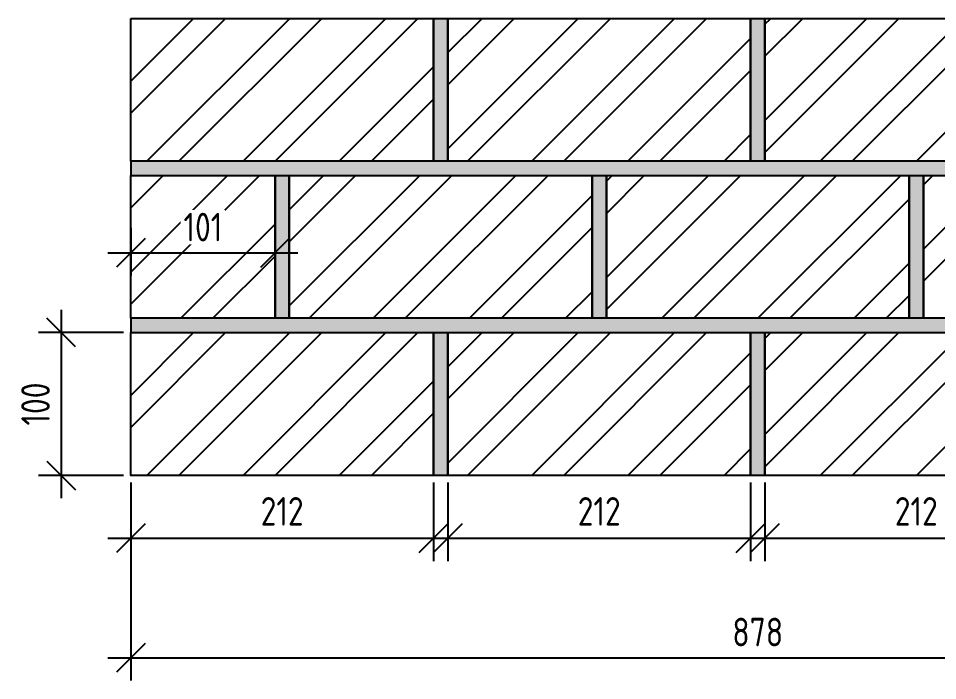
# Model space of a CAD drawing. Header units: millimetres. Extents: x 316173 to 317763, y 46618 to 48582.
# Drawn here: x 316179 to 316823, y 47137 to 47601 of the extents above; entities that cross this region are included whole.
import ezdxf

# ---------------------------------------------------------------- set-up
doc = ezdxf.new("R2010")
doc.units = ezdxf.units.MM
doc.layers.add('01_РАЗМЕРЫ-ВЫНОСКИ', color=4, linetype='Continuous')
doc.styles.add('ГОСТ 2.304', font='CS_Gost2304.shx')
doc.dimstyles.new('СПДС', dxfattribs={"dimscale": 100, "dimtxt": 2.5, "dimasz": 2.5, "dimexe": 2, "dimexo": 0.625, "dimgap": 1, "dimtad": 1, "dimdec": 0, "dimtxsty": 'ГОСТ 2.304', "dimblk": 'OBLIQUE', "dimblk1": 'OBLIQUE', "dimblk2": 'OBLIQUE', "dimcen": 2.5, "dimdle": 2, "dimadec": 0, "dimazin": 2, "dimtfac": 0.75, "dimtdec": 4, "dimtmove": 1, "dimatfit": 3, "dimfxl": 1, "dimtfill": 1, "dimtolj": 1, "dimarcsym": 1})

# ---------------------------------------------------------------- blocks, each defined once
blk = doc.blocks.new('_Oblique')
at = {"color": 0, "linetype": 'ByBlock', "lineweight": -2}
blk.add_line((-0.5, -0.5), (0.5, 0.5), dxfattribs=at)
blk = doc.blocks.new('*D1636')
at = {"color": 0, "lineweight": -2, "ltscale": 20, "transparency": 16777216}
for p, q in [((316257.67, 47275.65), (316257.67, 47137)), ((317135.67, 47275.65), (317135.67, 47137)), ((316241.67, 47153), (317151.67, 47153))]:
    blk.add_line(p, q, dxfattribs=at)
at = {"layer": 'Defpoints', "color": 0, "ltscale": 20, "transparency": 16777216}
for p in [(316257.67, 47280.65), (317135.67, 47280.65), (317135.67, 47153)]:
    blk.add_point(p, dxfattribs=at)
at = {"color": 0, "lineweight": -2, "ltscale": 20, "transparency": 16777216, "xscale": 20, "yscale": 20, "zscale": 20, "rotation": 180}
blk.add_blockref('_Oblique', (316257.67, 47153), dxfattribs=at)
at = {"color": 0, "lineweight": -2, "ltscale": 20, "transparency": 16777216, "xscale": 20, "yscale": 20, "zscale": 20}
blk.add_blockref('_Oblique', (317135.67, 47153), dxfattribs=at)
at = {"color": 0, "ltscale": 20, "transparency": 16777216, "insert": (316696.67, 47171), "char_height": 20, "attachment_point": 5, "style": 'ГОСТ 2.304', "bg_fill": 3, "box_fill_scale": 1.1, "bg_fill_color": 256, "bg_fill_true_color": 13158600, "bg_fill_transparency": 0}
blk.add_mtext('\\A1;878', dxfattribs=at)
blk = doc.blocks.new('*D1637')
at = {"color": 0, "lineweight": -2, "ltscale": 20, "transparency": 16777216}
for p, q in [((316208.98, 47396.65), (316208.98, 47264.65)), ((316252.67, 47380.65), (316192.98, 47380.65)), ((316252.67, 47280.65), (316192.98, 47280.65))]:
    blk.add_line(p, q, dxfattribs=at)
at = {"layer": 'Defpoints', "color": 0, "ltscale": 20, "transparency": 16777216}
for p in [(316257.67, 47380.65), (316208.98, 47280.65), (316257.67, 47280.65)]:
    blk.add_point(p, dxfattribs=at)
at = {"color": 0, "lineweight": -2, "ltscale": 20, "transparency": 16777216, "xscale": 20, "yscale": 20, "zscale": 20}
for p, rotation in [((316208.98, 47380.65), 90), ((316208.98, 47280.65), 270)]:
    blk.add_blockref('_Oblique', p, dxfattribs=dict(at, rotation=rotation))
at = {"color": 0, "ltscale": 20, "transparency": 16777216, "insert": (316190.98, 47330.65), "char_height": 20, "attachment_point": 5, "rotation": 90, "style": 'ГОСТ 2.304', "bg_fill": 3, "box_fill_scale": 1.1, "bg_fill_color": 256, "bg_fill_true_color": 13158600, "bg_fill_transparency": 0}
blk.add_mtext('\\A1;100', dxfattribs=at)
blk = doc.blocks.new('*D1638')
at = {"color": 0, "lineweight": -2, "ltscale": 20, "transparency": 16777216}
for p, q in [((316257.67, 47275.65), (316257.67, 47220.74)), ((316469.67, 47275.65), (316469.67, 47220.74)), ((316241.67, 47236.74), (316485.67, 47236.74))]:
    blk.add_line(p, q, dxfattribs=at)
at = {"layer": 'Defpoints', "color": 0, "ltscale": 20, "transparency": 16777216}
for p in [(316257.67, 47280.65), (316469.67, 47280.65), (316469.67, 47236.74)]:
    blk.add_point(p, dxfattribs=at)
at = {"color": 0, "lineweight": -2, "ltscale": 20, "transparency": 16777216, "xscale": 20, "yscale": 20, "zscale": 20, "rotation": 180}
blk.add_blockref('_Oblique', (316257.67, 47236.74), dxfattribs=at)
at = {"color": 0, "lineweight": -2, "ltscale": 20, "transparency": 16777216, "xscale": 20, "yscale": 20, "zscale": 20}
blk.add_blockref('_Oblique', (316469.67, 47236.74), dxfattribs=at)
at = {"color": 0, "ltscale": 20, "transparency": 16777216, "insert": (316363.67, 47255.51), "char_height": 20, "attachment_point": 5, "style": 'ГОСТ 2.304', "bg_fill": 3, "box_fill_scale": 1.1, "bg_fill_color": 256, "bg_fill_true_color": 13158600, "bg_fill_transparency": 0}
blk.add_mtext('\\A1;212', dxfattribs=at)
blk = doc.blocks.new('*D1639')
at = {"color": 0, "lineweight": -2, "ltscale": 20, "transparency": 16777216}
for p, q in [((316479.67, 47275.65), (316479.67, 47220.74)), ((316691.67, 47275.65), (316691.67, 47220.74)), ((316463.67, 47236.74), (316707.67, 47236.74))]:
    blk.add_line(p, q, dxfattribs=at)
at = {"layer": 'Defpoints', "color": 0, "ltscale": 20, "transparency": 16777216}
for p in [(316479.67, 47280.65), (316691.67, 47280.65), (316691.67, 47236.74)]:
    blk.add_point(p, dxfattribs=at)
at = {"color": 0, "lineweight": -2, "ltscale": 20, "transparency": 16777216, "xscale": 20, "yscale": 20, "zscale": 20, "rotation": 180}
blk.add_blockref('_Oblique', (316479.67, 47236.74), dxfattribs=at)
at = {"color": 0, "lineweight": -2, "ltscale": 20, "transparency": 16777216, "xscale": 20, "yscale": 20, "zscale": 20}
blk.add_blockref('_Oblique', (316691.67, 47236.74), dxfattribs=at)
at = {"color": 0, "ltscale": 20, "transparency": 16777216, "insert": (316585.67, 47255.51), "char_height": 20, "attachment_point": 5, "style": 'ГОСТ 2.304', "bg_fill": 3, "box_fill_scale": 1.1, "bg_fill_color": 256, "bg_fill_true_color": 13158600, "bg_fill_transparency": 0}
blk.add_mtext('\\A1;212', dxfattribs=at)
blk = doc.blocks.new('*D1640')
at = {"color": 0, "lineweight": -2, "ltscale": 20, "transparency": 16777216}
for p, q in [((316701.67, 47275.65), (316701.67, 47220.74)), ((316913.67, 47275.65), (316913.67, 47220.74)), ((316685.67, 47236.74), (316929.67, 47236.74))]:
    blk.add_line(p, q, dxfattribs=at)
at = {"layer": 'Defpoints', "color": 0, "ltscale": 20, "transparency": 16777216}
for p in [(316701.67, 47280.65), (316913.67, 47280.65), (316913.67, 47236.74)]:
    blk.add_point(p, dxfattribs=at)
at = {"color": 0, "lineweight": -2, "ltscale": 20, "transparency": 16777216, "xscale": 20, "yscale": 20, "zscale": 20, "rotation": 180}
blk.add_blockref('_Oblique', (316701.67, 47236.74), dxfattribs=at)
at = {"color": 0, "lineweight": -2, "ltscale": 20, "transparency": 16777216, "xscale": 20, "yscale": 20, "zscale": 20}
blk.add_blockref('_Oblique', (316913.67, 47236.74), dxfattribs=at)
at = {"color": 0, "ltscale": 20, "transparency": 16777216, "insert": (316807.67, 47255.51), "char_height": 20, "attachment_point": 5, "style": 'ГОСТ 2.304', "bg_fill": 3, "box_fill_scale": 1.1, "bg_fill_color": 256, "bg_fill_true_color": 13158600, "bg_fill_transparency": 0}
blk.add_mtext('\\A1;212', dxfattribs=at)
blk = doc.blocks.new('*D1663')
at = {"color": 0, "lineweight": -2, "ltscale": 20, "transparency": 16777216}
for p, q in [((316257.67, 47454.12), (316257.67, 47420.55)), ((316358.67, 47454.12), (316358.67, 47420.55)), ((316241.67, 47436.55), (316374.67, 47436.55))]:
    blk.add_line(p, q, dxfattribs=at)
at = {"layer": 'Defpoints', "color": 0, "ltscale": 20, "transparency": 16777216}
for p in [(316257.67, 47459.12), (316358.67, 47459.12), (316358.67, 47436.55)]:
    blk.add_point(p, dxfattribs=at)
at = {"color": 0, "lineweight": -2, "ltscale": 20, "transparency": 16777216, "xscale": 20, "yscale": 20, "zscale": 20, "rotation": 180}
blk.add_blockref('_Oblique', (316257.67, 47436.55), dxfattribs=at)
at = {"color": 0, "lineweight": -2, "ltscale": 20, "transparency": 16777216, "xscale": 20, "yscale": 20, "zscale": 20}
blk.add_blockref('_Oblique', (316358.67, 47436.55), dxfattribs=at)
at = {"color": 0, "ltscale": 20, "transparency": 16777216, "insert": (316308.17, 47454.55), "char_height": 20, "attachment_point": 5, "style": 'ГОСТ 2.304', "bg_fill": 3, "box_fill_scale": 1.1, "bg_fill_color": 256, "bg_fill_true_color": 13158600, "bg_fill_transparency": 0}
blk.add_mtext('\\A1;101', dxfattribs=at)
blk = doc.blocks.new('кладка 3')
at = {"ltscale": 5}
h = blk.add_hatch(dxfattribs=at)
h.set_pattern_fill('ANSI32', color=6, scale=5)
h.set_pattern_definition([(45, (191735.727, -386.106), (-33.67596, 33.67596), []), (45, (191758.177, -386.106), (-33.67596, 33.67596), [])])
h.paths.add_polyline_path([(316257.67, 47600.65), (316469.67, 47600.65), (316469.67, 47500.65), (316257.67, 47500.65)])
h.paths.add_polyline_path([(316479.67, 47600.65), (316691.67, 47600.65), (316691.67, 47500.65), (316479.67, 47500.65)])
h.paths.add_polyline_path([(316701.67, 47600.65), (316913.67, 47600.65), (316913.67, 47500.65), (316701.67, 47500.65)])
h.paths.add_polyline_path([(316923.67, 47600.65), (317135.67, 47600.65), (317135.67, 47500.65), (316923.67, 47500.65)])
at = {"ltscale": 0.05}
h = blk.add_hatch(dxfattribs=at)
h.set_pattern_fill('AR-CONC', color=256, scale=0.05)
h.set_pattern_definition([(50, (191735.7266, -386.1056), (9.10923345, -0.79695428), [0.9525, -10.4775]), (355, (191735.727, -386.106), (-1.7621711, 9.55284226), [0.762, -8.3820292]), (100.451445, (191736.486, -386.172), (7.34706235, 8.7558876), [0.80950044, -8.9045122]), (46.1842, (191735.727, -383.566), (13.553952, -2.1021164), [1.42875, -15.71625]), (96.635558, (191736.856, -383.741), (11.8702067, 12.3713062), [1.2142512, -13.3567804]), (351.184151, (191735.727, -383.566), (11.8702067, 12.3713062), [1.1429984, -12.5729866]), (21, (191736.9966, -384.2006), (7.58071956, -5.1132599), [0.9525, -10.4775]), (326, (191736.997, -384.201), (3.0901014, 9.2093983), [0.762, -8.382]), (71.451445, (191737.628, -384.627), (10.67082096, 4.09613844), [0.80950044, -8.9044969]), (37.5, (191735.7266, -386.1056), (0.15443016, 4.22775194), [0, -8.2804, 0, -8.509, 0, -8.41375]), (7.5, (191735.7266, -386.1056), (3.34098313, 5.00902874), [0, -4.8514, 0, -8.0899, 0, -3.20675]), (327.5, (191732.8945, -386.1056), (6.77952976, -0.2864372), [0, -3.175, 0, -9.906, 0, -13.1445]), (317.5, (191731.6245, -386.1056), (7.40645907, 1.27132455), [0, -4.1275, 0, -6.5786, 0, -9.3345])])
h.paths.add_polyline_path([(316469.67, 47600.65), (316479.67, 47600.65), (316479.67, 47500.65), (316469.67, 47500.65)])
h.paths.add_polyline_path([(316691.67, 47600.65), (316701.67, 47600.65), (316701.67, 47500.65), (316691.67, 47500.65)])
h.paths.add_polyline_path([(316913.67, 47600.65), (316923.67, 47600.65), (316923.67, 47500.65), (316913.67, 47500.65)])
h = blk.add_hatch(dxfattribs=at)
h.set_pattern_fill('AR-CONC', color=256, scale=0.05, angle=-90)
h.set_pattern_definition([(320, (268293.2805, 173312.652), (-0.79695428, -9.10923345), [0.9525, -10.4775]), (265, (268293.2805, 173312.652), (9.55284226, 1.7621711), [0.762, -8.3820292]), (10.451445, (268293.214, 173311.893), (8.7558876, -7.34706235), [0.80950044, -8.9045122]), (316.1842, (268295.82, 173312.652), (-2.1021164, -13.553952), [1.42875, -15.71625]), (6.635558, (268295.645, 173311.523), (12.3713062, -11.8702067), [1.2142512, -13.3567804]), (261.184151, (268295.82, 173312.652), (12.3713062, -11.8702067), [1.1429984, -12.5729866]), (291, (268295.1855, 173311.382), (-5.1132599, -7.58071956), [0.9525, -10.4775]), (236, (268295.1855, 173311.382), (9.2093983, -3.0901014), [0.762, -8.382]), (341.451445, (268294.759, 173310.75), (4.09613844, -10.67082096), [0.80950044, -8.9044969]), (307.5, (268293.2805, 173312.652), (4.22775194, -0.15443016), [0, -8.2804, 0, -8.509, 0, -8.41375]), (277.5, (268293.2805, 173312.652), (5.00902874, -3.34098313), [0, -4.8514, 0, -8.0899, 0, -3.20675]), (237.5, (268293.2805, 173315.484), (-0.2864372, -6.77952976), [0, -3.175, 0, -9.906, 0, -13.1445]), (227.5, (268293.2805, 173316.754), (1.27132455, -7.40645907), [0, -4.1275, 0, -6.5786, 0, -9.3345])])
h.paths.add_polyline_path([(317135.67, 47490.65), (317135.67, 47500.65), (316257.67, 47500.65), (316257.67, 47490.65)])
h = blk.add_hatch(dxfattribs=at)
h.set_pattern_fill('AR-CONC', color=256, scale=0.05)
h.set_pattern_definition([(50, (191624.7266, -496.1056), (9.10923345, -0.79695428), [0.9525, -10.4775]), (355, (191624.727, -496.106), (-1.7621711, 9.55284226), [0.762, -8.3820292]), (100.451445, (191625.486, -496.172), (7.34706235, 8.7558876), [0.80950044, -8.9045122]), (46.1842, (191624.727, -493.566), (13.553952, -2.1021164), [1.42875, -15.71625]), (96.635558, (191625.856, -493.741), (11.8702067, 12.3713062), [1.2142512, -13.3567804]), (351.184151, (191624.727, -493.566), (11.8702067, 12.3713062), [1.1429984, -12.5729866]), (21, (191625.9966, -494.2006), (7.58071956, -5.1132599), [0.9525, -10.4775]), (326, (191625.997, -494.201), (3.0901014, 9.2093983), [0.762, -8.382]), (71.451445, (191626.628, -494.627), (10.67082096, 4.09613844), [0.80950044, -8.9044969]), (37.5, (191624.7266, -496.1056), (0.15443016, 4.22775194), [0, -8.2804, 0, -8.509, 0, -8.41375]), (7.5, (191624.7266, -496.1056), (3.34098313, 5.00902874), [0, -4.8514, 0, -8.0899, 0, -3.20675]), (327.5, (191621.8945, -496.1056), (6.77952976, -0.2864372), [0, -3.175, 0, -9.906, 0, -13.1445]), (317.5, (191620.6245, -496.1056), (7.40645907, 1.27132455), [0, -4.1275, 0, -6.5786, 0, -9.3345])])
h.paths.add_polyline_path([(316358.67, 47490.65), (316368.67, 47490.65), (316368.67, 47390.65), (316358.67, 47390.65)])
h.paths.add_polyline_path([(316580.67, 47490.65), (316590.67, 47490.65), (316590.67, 47390.65), (316580.67, 47390.65)])
h.paths.add_polyline_path([(316802.67, 47490.65), (316812.67, 47490.65), (316812.67, 47390.65), (316802.67, 47390.65)])
at = {"ltscale": 5}
h = blk.add_hatch(dxfattribs=at)
h.set_pattern_fill('ANSI32', color=6, scale=5)
h.set_pattern_definition([(45, (191735.727, -606.106), (-33.67596, 33.67596), []), (45, (191758.177, -606.106), (-33.67596, 33.67596), [])])
h.paths.add_polyline_path([(316257.67, 47380.65), (316469.67, 47380.65), (316469.67, 47280.65), (316257.67, 47280.65)])
h.paths.add_polyline_path([(316479.67, 47380.65), (316691.67, 47380.65), (316691.67, 47280.65), (316479.67, 47280.65)])
h.paths.add_polyline_path([(316701.67, 47380.65), (316913.67, 47380.65), (316913.67, 47280.65), (316701.67, 47280.65)])
h.paths.add_polyline_path([(316923.67, 47380.65), (317135.67, 47380.65), (317135.67, 47280.65), (316923.67, 47280.65)])
at = {"ltscale": 0.05}
h = blk.add_hatch(dxfattribs=at)
h.set_pattern_fill('AR-CONC', color=256, scale=0.05)
h.set_pattern_definition([(50, (191735.7266, -606.1056), (9.10923345, -0.79695428), [0.9525, -10.4775]), (355, (191735.727, -606.106), (-1.7621711, 9.55284226), [0.762, -8.3820292]), (100.451445, (191736.486, -606.172), (7.34706235, 8.7558876), [0.80950044, -8.9045122]), (46.1842, (191735.727, -603.566), (13.553952, -2.1021164), [1.42875, -15.71625]), (96.635558, (191736.856, -603.741), (11.8702067, 12.3713062), [1.2142512, -13.3567804]), (351.184151, (191735.727, -603.566), (11.8702067, 12.3713062), [1.1429984, -12.5729866]), (21, (191736.9966, -604.2006), (7.58071956, -5.1132599), [0.9525, -10.4775]), (326, (191736.997, -604.201), (3.0901014, 9.2093983), [0.762, -8.382]), (71.451445, (191737.628, -604.627), (10.67082096, 4.09613844), [0.80950044, -8.9044969]), (37.5, (191735.7266, -606.1056), (0.15443016, 4.22775194), [0, -8.2804, 0, -8.509, 0, -8.41375]), (7.5, (191735.7266, -606.1056), (3.34098313, 5.00902874), [0, -4.8514, 0, -8.0899, 0, -3.20675]), (327.5, (191732.8945, -606.1056), (6.77952976, -0.2864372), [0, -3.175, 0, -9.906, 0, -13.1445]), (317.5, (191731.6245, -606.1056), (7.40645907, 1.27132455), [0, -4.1275, 0, -6.5786, 0, -9.3345])])
h.paths.add_polyline_path([(316469.67, 47380.65), (316479.67, 47380.65), (316479.67, 47280.65), (316469.67, 47280.65)])
h.paths.add_polyline_path([(316691.67, 47380.65), (316701.67, 47380.65), (316701.67, 47280.65), (316691.67, 47280.65)])
h.paths.add_polyline_path([(316913.67, 47380.65), (316923.67, 47380.65), (316923.67, 47280.65), (316913.67, 47280.65)])
at = {"color": 6, "ltscale": 20}
for points in [[(316257.67, 47600.65), (316469.67, 47600.65), (316469.67, 47500.65), (316257.67, 47500.65)], [(316479.67, 47600.65), (316691.67, 47600.65), (316691.67, 47500.65), (316479.67, 47500.65)], [(316701.67, 47600.65), (316913.67, 47600.65), (316913.67, 47500.65), (316701.67, 47500.65)], [(316368.67, 47490.65), (316580.67, 47490.65), (316580.67, 47390.65), (316368.67, 47390.65)], [(316590.67, 47490.65), (316802.67, 47490.65), (316802.67, 47390.65), (316590.67, 47390.65)], [(316812.67, 47490.65), (317024.67, 47490.65), (317024.67, 47390.65), (316812.67, 47390.65)], [(316257.67, 47380.65), (316469.67, 47380.65), (316469.67, 47280.65), (316257.67, 47280.65)], [(316479.67, 47380.65), (316691.67, 47380.65), (316691.67, 47280.65), (316479.67, 47280.65)], [(316701.67, 47380.65), (316913.67, 47380.65), (316913.67, 47280.65), (316701.67, 47280.65)]]:
    blk.add_lwpolyline(points, close=True, dxfattribs=at)
at = {"ltscale": 20}
for points in [[(316469.67, 47600.65), (316479.67, 47600.65), (316479.67, 47500.65), (316469.67, 47500.65)], [(316691.67, 47600.65), (316701.67, 47600.65), (316701.67, 47500.65), (316691.67, 47500.65)], [(317135.67, 47490.65), (317135.67, 47500.65), (316257.67, 47500.65), (316257.67, 47490.65)], [(316358.67, 47490.65), (316368.67, 47490.65), (316368.67, 47390.65), (316358.67, 47390.65)], [(316580.67, 47490.65), (316590.67, 47490.65), (316590.67, 47390.65), (316580.67, 47390.65)], [(316802.67, 47490.65), (316812.67, 47490.65), (316812.67, 47390.65), (316802.67, 47390.65)], [(316469.67, 47380.65), (316479.67, 47380.65), (316479.67, 47280.65), (316469.67, 47280.65)], [(316691.67, 47380.65), (316701.67, 47380.65), (316701.67, 47280.65), (316691.67, 47280.65)]]:
    blk.add_lwpolyline(points, close=True, dxfattribs=at)
at = {"color": 4, "ltscale": 20}
dim = blk.add_linear_dim(base=(317135.67, 47153), p1=(316257.67, 47280.65), p2=(317135.67, 47280.65), dimstyle='СПДС', override={"dimscale": 8}, dxfattribs=at)
dim.commit()
dim.dimension.update_dxf_attribs({"geometry": '*D1636', "text_midpoint": (316696.67, 47171)})
dim = blk.add_linear_dim(base=(316208.98, 47280.65), p1=(316257.67, 47380.65), p2=(316257.67, 47280.65), angle=90, dimstyle='СПДС', override={"dimscale": 8}, dxfattribs=at)
dim.commit()
dim.dimension.update_dxf_attribs({"geometry": '*D1637', "text_midpoint": (316190.98, 47330.65)})
at = {"ltscale": 5}
h = blk.add_hatch(dxfattribs=at)
h.set_pattern_fill('ANSI32', color=6, scale=5)
h.set_pattern_definition([(45, (191624.727, -496.106), (-33.67596, 33.67596), []), (45, (191647.177, -496.106), (-33.67596, 33.67596), [])])
h.paths.add_polyline_path([(316257.67, 47490.65), (316358.67, 47490.65), (316358.67, 47390.65), (316257.67, 47390.65)])
h.paths.add_polyline_path([(316368.67, 47490.65), (316580.67, 47490.65), (316580.67, 47390.65), (316368.67, 47390.65)])
h.paths.add_polyline_path([(316590.67, 47490.65), (316802.67, 47490.65), (316802.67, 47390.65), (316590.67, 47390.65)])
h.paths.add_polyline_path([(316812.67, 47490.65), (317024.67, 47490.65), (317024.67, 47390.65), (316812.67, 47390.65)])
at = {"ltscale": 0.05}
h = blk.add_hatch(dxfattribs=at)
h.set_pattern_fill('AR-CONC', color=256, scale=0.05, angle=-90)
h.set_pattern_definition([(320, (268293.2805, 173202.652), (-0.79695428, -9.10923345), [0.9525, -10.4775]), (265, (268293.2805, 173202.652), (9.55284226, 1.7621711), [0.762, -8.3820292]), (10.451445, (268293.214, 173201.893), (8.7558876, -7.34706235), [0.80950044, -8.9045122]), (316.1842, (268295.82, 173202.652), (-2.1021164, -13.553952), [1.42875, -15.71625]), (6.635558, (268295.645, 173201.523), (12.3713062, -11.8702067), [1.2142512, -13.3567804]), (261.184151, (268295.82, 173202.652), (12.3713062, -11.8702067), [1.1429984, -12.5729866]), (291, (268295.1855, 173201.382), (-5.1132599, -7.58071956), [0.9525, -10.4775]), (236, (268295.1855, 173201.382), (9.2093983, -3.0901014), [0.762, -8.382]), (341.451445, (268294.759, 173200.75), (4.09613844, -10.67082096), [0.80950044, -8.9044969]), (307.5, (268293.2805, 173202.652), (4.22775194, -0.15443016), [0, -8.2804, 0, -8.509, 0, -8.41375]), (277.5, (268293.2805, 173202.652), (5.00902874, -3.34098313), [0, -4.8514, 0, -8.0899, 0, -3.20675]), (237.5, (268293.2805, 173205.484), (-0.2864372, -6.77952976), [0, -3.175, 0, -9.906, 0, -13.1445]), (227.5, (268293.2805, 173206.754), (1.27132455, -7.40645907), [0, -4.1275, 0, -6.5786, 0, -9.3345])])
h.paths.add_polyline_path([(317135.67, 47380.65), (317135.67, 47390.65), (316257.67, 47390.65), (316257.67, 47380.65)])
at = {"color": 6, "ltscale": 20}
blk.add_lwpolyline([(316257.67, 47490.65), (316358.67, 47490.65), (316358.67, 47390.65), (316257.67, 47390.65)], close=True, dxfattribs=at)
at = {"ltscale": 20}
blk.add_lwpolyline([(317135.67, 47380.65), (317135.67, 47390.65), (316257.67, 47390.65), (316257.67, 47380.65)], close=True, dxfattribs=at)
at = {"color": 4, "ltscale": 20}
dim = blk.add_linear_dim(base=(316469.67, 47236.74), p1=(316257.67, 47280.65), p2=(316469.67, 47280.65), dimstyle='СПДС', override={"dimscale": 8}, dxfattribs=at)
dim.commit()
dim.dimension.update_dxf_attribs({"geometry": '*D1638', "text_midpoint": (316363.67, 47255.51)})
for base, p1, p2, picture, middle in [((316358.67, 47436.55), (316257.67, 47459.12), (316358.67, 47459.12), '*D1663', (316308.17, 47454.55)), ((316691.67, 47236.74), (316479.67, 47280.65), (316691.67, 47280.65), '*D1639', (316585.67, 47255.51))]:
    dim = blk.add_linear_dim(base=base, p1=p1, p2=p2, dimstyle='СПДС', override={"dimscale": 8}, dxfattribs=at)
    dim.commit()
    dim.dimension.update_dxf_attribs({"geometry": picture, "text_midpoint": middle})
dim = blk.add_linear_dim(base=(316913.67, 47236.74), p1=(316701.67, 47280.65), p2=(316913.67, 47280.65), dimstyle='СПДС', override={"dimscale": 8}, dxfattribs=at)
dim.commit()
dim.dimension.update_dxf_attribs({"geometry": '*D1640', "text_midpoint": (316807.67, 47255.51)})

msp = doc.modelspace()

# ---------------------------------------------------------------- block references
at = {"layer": '01_РАЗМЕРЫ-ВЫНОСКИ'}
msp.add_blockref('кладка 3', (0, 0), dxfattribs=at)

doc.saveas('drawing.dxf')
